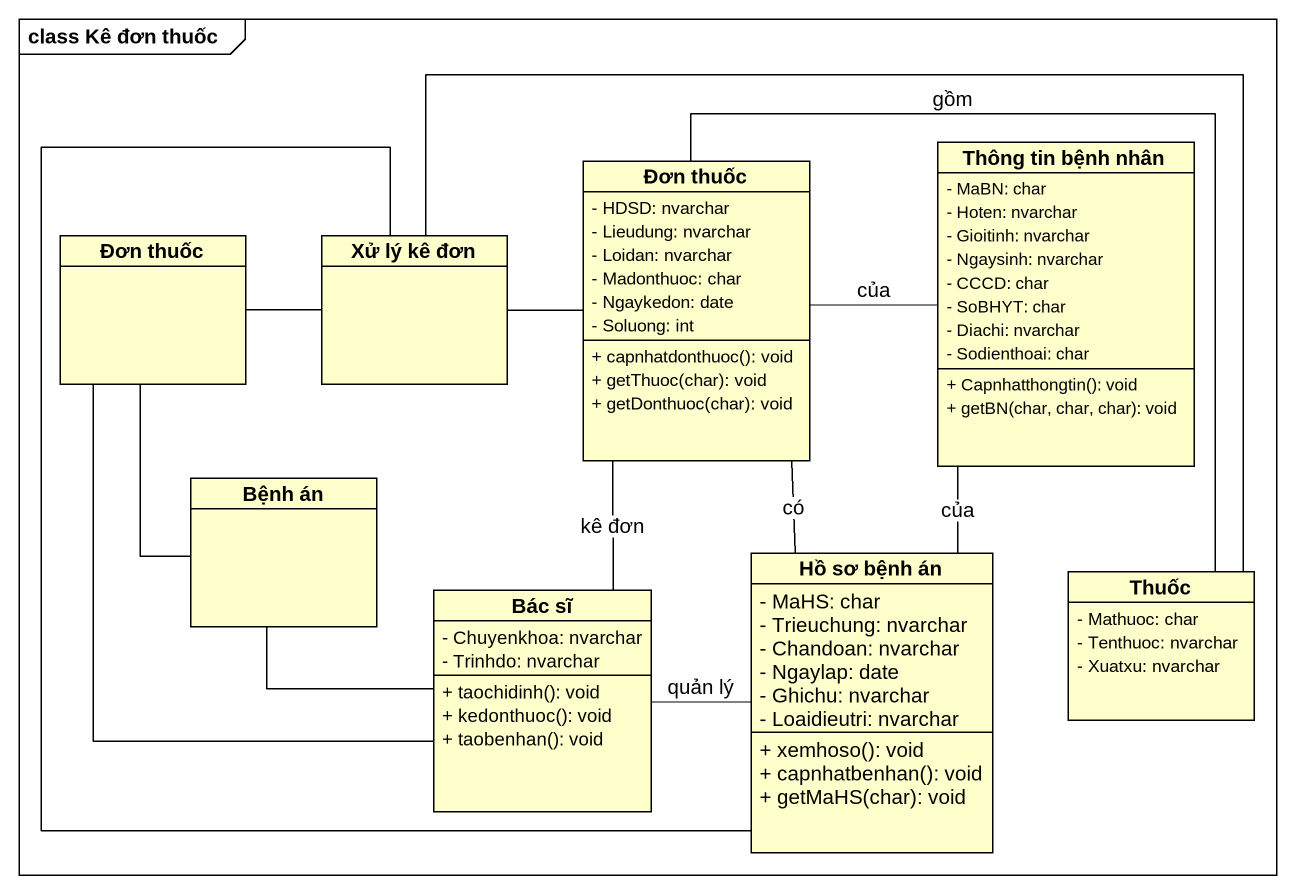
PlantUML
@startuml
mainframe class Kê đơn thuốc
hide circle
hide empty members
skinparam classAttributeIconSize 0
class "Đơn thuốc" as Đơn_thuốc {
  - HDSD: nvarchar
  - Lieudung: nvarchar
  - Loidan: nvarchar
  - Madonthuoc: char
  - Ngaykedon: date
  - Soluong: int
  + capnhatdonthuoc(): void
  + getThuoc(char): void
  + getDonthuoc(char): void
}
class "Thông tin bệnh nhân" as Thông_tin_bệnh_nhân {
  - MaBN: char
  - Hoten: nvarchar
  - Gioitinh: nvarchar
  - Ngaysinh: nvarchar
  - CCCD: char
  - SoBHYT: char
  - Diachi: nvarchar
  - Sodienthoai: char
  + Capnhatthongtin(): void
  + getBN(char, char, char): void
}
class "Đơn thuốc" as Đơn_thuốc_2
class "Xử lý kê đơn" as Xử_lý_kê_đơn
class "Bệnh án" as Bệnh_án
class "Hồ sơ bệnh án" as Hồ_sơ_bệnh_án {
  - MaHS: char
  - Trieuchung: nvarchar
  - Chandoan: nvarchar
  - Ngaylap: date
  - Ghichu: nvarchar
  - Loaidieutri: nvarchar
  + xemhoso(): void
  + capnhatbenhan(): void
  + getMaHS(char): void
}
class "Bác sĩ" as Bác_sĩ {
  - Chuyenkhoa: nvarchar
  - Trinhdo: nvarchar
  + taochidinh(): void
  + kedonthuoc(): void
  + taobenhan(): void
}
class Thuốc {
  - Mathuoc: char
  - Tenthuoc: nvarchar
  - Xuatxu: nvarchar
}
Đơn_thuốc -right- Thông_tin_bệnh_nhân : của
Thông_tin_bệnh_nhân -- Hồ_sơ_bệnh_án : của
Đơn_thuốc_2 -right- Xử_lý_kê_đơn
Đơn_thuốc_2 -- Bác_sĩ
Xử_lý_kê_đơn -right- Đơn_thuốc
Xử_lý_kê_đơn -right- Thuốc
Bệnh_án -up- Đơn_thuốc_2
Hồ_sơ_bệnh_án -up- Đơn_thuốc : có
Hồ_sơ_bệnh_án -up- Xử_lý_kê_đơn
Bác_sĩ -up- Đơn_thuốc : kê đơn
Bác_sĩ -left- Bệnh_án
Bác_sĩ -right- Hồ_sơ_bệnh_án : quản lý
Thuốc -up- Đơn_thuốc : gồm
@enduml
